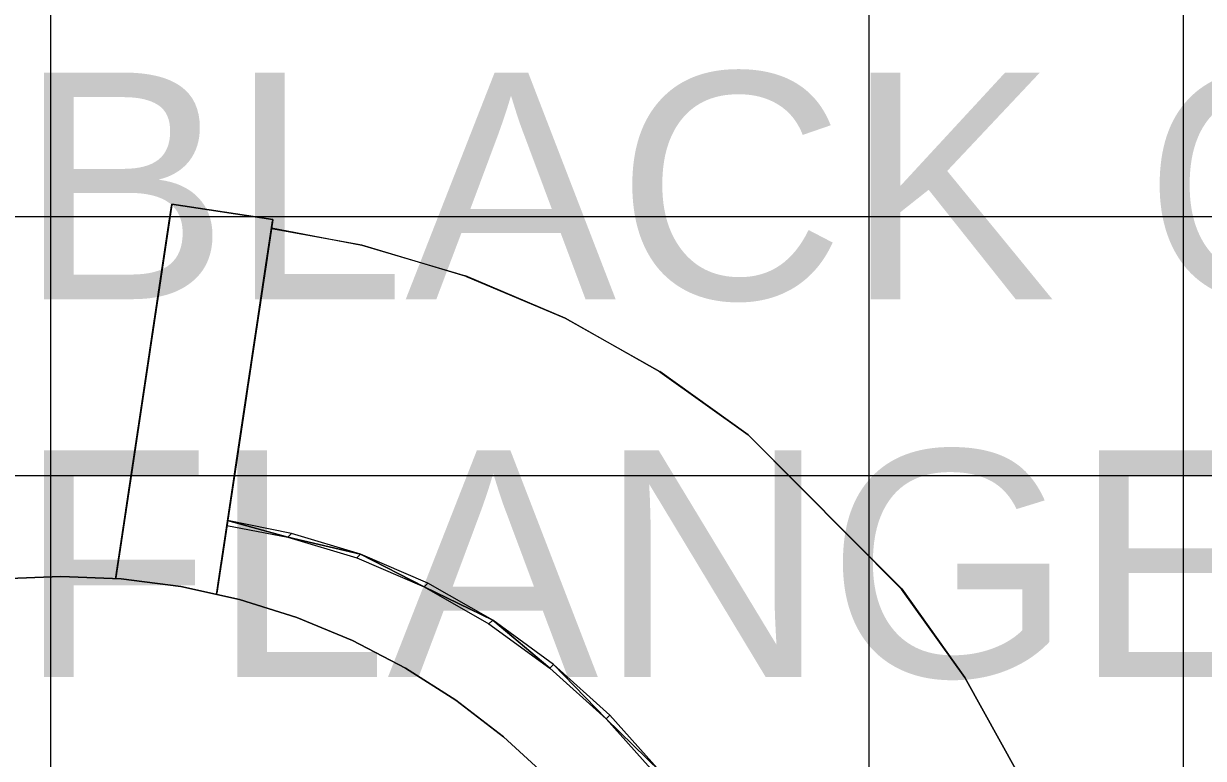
# Model space of a CAD drawing. Extents: x -566 to 72611, y -487 to 32334.
# Drawn here: x 192.74 to 205.76, y 277.02 to 285.13 of the extents above; entities that cross this region are included whole.
import ezdxf

# ---------------------------------------------------------------- set-up
doc = ezdxf.new("R2010")
doc.units = 0
doc.header["$LTSCALE"] = 0.5
doc.header["$MEASUREMENT"] = 0
doc.layers.add('Annotations', color=40, linetype='CONTINUOUS', lineweight=5)
doc.layers.add('ceilling', color=141, linetype='CONTINUOUS', lineweight=18)
doc.layers.add('floor', color=7, linetype='CONTINUOUS', lineweight=5, true_color=0xcfcfcf)
doc.layers.add('layout', color=7, linetype='CONTINUOUS', lineweight=5, true_color=0xcfcfcf)
doc.styles.get("Standard").update_dxf_attribs({"font": 'arial.ttf'})

msp = doc.modelspace()

# ---------------------------------------------------------------- hatches: boundary and pattern name
at = {"layer": 'floor'}
h = msp.add_hatch(dxfattribs=at)
h.set_pattern_fill('ANSI37', color=256, scale=100, angle=45)
h.set_pattern_definition([(90, (243.028, 267.632), (-12.5, 9e-16), []), (180, (243.028, 267.632), (-9e-16, -12.5), [])])
h.paths.add_polyline_path([(253.46925, 349.5), (154.11744, 349.5), (154.11744, 348.5), (101.14781, 348.5), (101.14781, 349.5), (0, 349.5), (0, 344.5), (36, 344.5, -0.33835703), (0, 308.66941), (0, 308.5), (0, 173.75), (253.46925, 173.75)])
h.paths.add_polyline_path([(36, 344.5), (0, 344.5), (0, 308.66941, 0.33835703)], flags=17)
h.paths.add_polyline_path([(253.46925, 173.75), (0, 173.75), (0, 173.74997), (0, 169.75), (253.46925, 169.75)])
h.paths.add_polyline_path([(253.46925, 169.75), (0, 169.75), (0, 149.21137), (36, 149.21137, -0.33835703), (0, 113.38078), (0, 113.21137), (0, 29.94998), (0, -5), (253.46925, -5)])
h.paths.add_polyline_path([(36, 149.21137), (0, 149.21137), (0, 113.38078, 0.33835703)], flags=17)
h.paths.add_polyline_path([(575.25, 169.75), (510, 169.75), (474.75, 169.75), (327.5, 169.75), (285.46925, 169.75), (285.46925, 165.75), (253.46925, 165.75), (253.46925, -5), (263.99725, -5), (263.99725, 95.99051), (287, 95.99051), (287, 97.5), (292, 97.5), (292, -5), (341.25, -5), (341.25, 13.02988), (341.25012, 15.02988), (346.24839, 15.02988, 0.36108524), (374.08728, 41.24999), (346.25012, 41.24999), (346.25012, 42.99999), (341.25, 42.99999), (341.25, 44.99999), (341.25, 97.5), (357.75, 97.5), (405.75, 97.5), (575.25, 97.5)])

# ---------------------------------------------------------------- linework, layer by layer
at = {"layer": 'ceilling'}
for p, q in [((202.06343, 349.5), (202.06343, 173.75)), ((0, 283), (533.5, 283))]:
    msp.add_line(p, q, dxfattribs=at)
at = {"layer": 'layout'}
for points in [[(194.37273, 283.13397, -67.34775), (194.37273, 283.13397, -67.34775), (194.35905, 283.04303, -67.56718), (194.22049, 282.11893, -67.56361)], [(194.23381, 282.20781, -67.42873), (194.23381, 282.20781, -67.42873), (194.37273, 283.13397, -67.34775), (194.22049, 282.11893, -67.56361)], [(194.24745, 282.29915, -67.29533), (194.24745, 282.29915, -67.29533), (194.37273, 283.13397, -67.34775), (194.23381, 282.20781, -67.42873)], [(194.3726, 283.13272, -67.30764), (194.3726, 283.13272, -67.30764), (194.37273, 283.13397, -67.34775), (194.24745, 282.29915, -67.29533)], [(194.37163, 283.12694, -67.2679), (194.37163, 283.12694, -67.2679), (194.3726, 283.13272, -67.30764), (194.24745, 282.29915, -67.29533)], [(194.26156, 282.39294, -67.16345), (194.26156, 282.39294, -67.16345), (194.37163, 283.12694, -67.2679), (194.24745, 282.29915, -67.29533)], [(194.3701, 283.11671, -67.22897), (194.3701, 283.11671, -67.22897), (194.37163, 283.12694, -67.2679), (194.26156, 282.39294, -67.16345)], [(194.36791, 283.10213, -67.19132), (194.36791, 283.10213, -67.19132), (194.3701, 283.11671, -67.22897), (194.26156, 282.39294, -67.16345)], [(194.36515, 283.08345, -67.15537), (194.36515, 283.08345, -67.15537), (194.36791, 283.10213, -67.19132), (194.26156, 282.39294, -67.16345)], [(194.26564, 282.41982, -67.12991), (194.26564, 282.41982, -67.12991), (194.36515, 283.08345, -67.15537), (194.26156, 282.39294, -67.16345)], [(194.36177, 283.06071, -67.12155), (194.36177, 283.06071, -67.12155), (194.36515, 283.08345, -67.15537), (194.26564, 282.41982, -67.12991)], [(194.27007, 282.44997, -67.099), (194.27007, 282.44997, -67.099), (194.36177, 283.06071, -67.12155), (194.26564, 282.41982, -67.12991)], [(194.35778, 283.03427, -67.09026), (194.35778, 283.03427, -67.09026), (194.36177, 283.06071, -67.12155), (194.27007, 282.44997, -67.099)], [(194.37273, 283.13397, -67.34775), (194.37273, 283.13397, -67.34775), (194.3726, 283.13272, -67.30764), (195.48704, 282.9667, -67.34775)], [(194.3459, 282.95501, -67.78764), (194.3459, 282.95501, -67.78764), (194.3331, 282.86976, -68.0091), (194.18266, 281.86711, -67.97672)], [(194.18266, 281.86711, -67.97672), (194.18266, 281.86711, -67.97672), (194.3459, 282.95501, -67.78764), (194.19484, 281.94847, -67.83765)], [(194.20751, 282.03248, -67.69993), (194.20751, 282.03248, -67.69993), (194.3459, 282.95501, -67.78764), (194.19484, 281.94847, -67.83765)], [(194.35905, 283.04303, -67.56718), (194.35905, 283.04303, -67.56718), (194.3459, 282.95501, -67.78764), (194.20751, 282.03248, -67.69993)], [(194.22049, 282.11893, -67.56361), (194.22049, 282.11893, -67.56361), (194.35905, 283.04303, -67.56718), (194.20751, 282.03248, -67.69993)], [(194.27511, 282.48315, -67.07101), (194.27511, 282.48315, -67.07101), (194.35778, 283.03427, -67.09026), (194.27007, 282.44997, -67.099)], [(194.35331, 283.0045, -67.06184), (194.35331, 283.0045, -67.06184), (194.35778, 283.03427, -67.09026), (194.27511, 282.48315, -67.07101)], [(194.2805, 282.51909, -67.0462), (194.2805, 282.51909, -67.0462), (194.35331, 283.0045, -67.06184), (194.27511, 282.48315, -67.07101)], [(194.3484, 282.97171, -67.03663), (194.3484, 282.97171, -67.03663), (194.35331, 283.0045, -67.06184), (194.2805, 282.51909, -67.0462)], [(194.28624, 282.55727, -67.0248), (194.28624, 282.55727, -67.0248), (194.3484, 282.97171, -67.03663), (194.2805, 282.51909, -67.0462)], [(194.3431, 282.9362, -67.01492), (194.3431, 282.9362, -67.01492), (194.3484, 282.97171, -67.03663), (194.28624, 282.55727, -67.0248)], [(194.2922, 282.59748, -67.00702), (194.2922, 282.59748, -67.00702), (194.3431, 282.9362, -67.01492), (194.28624, 282.55727, -67.0248)], [(194.33968, 282.91368, -67.00424), (194.33968, 282.91368, -67.00424), (194.3431, 282.9362, -67.01492), (194.2922, 282.59748, -67.00702)], [(195.48704, 282.9667, -67.34775), (195.48704, 282.9667, -67.34775), (195.33475, 281.9517, -67.56361), (195.47341, 282.87588, -67.56718)], [(195.34808, 282.04058, -67.42873), (195.34808, 282.04058, -67.42873), (195.33475, 281.9517, -67.56361), (195.48704, 282.9667, -67.34775)], [(195.36184, 282.13196, -67.29533), (195.36184, 282.13196, -67.29533), (195.34808, 282.04058, -67.42873), (195.48704, 282.9667, -67.34775)], [(195.48686, 282.96549, -67.30764), (195.48686, 282.96549, -67.30764), (195.36184, 282.13196, -67.29533), (195.48704, 282.9667, -67.34775)], [(195.48603, 282.95975, -67.2679), (195.48603, 282.95975, -67.2679), (195.36184, 282.13196, -67.29533), (195.48686, 282.96549, -67.30764)], [(195.37587, 282.22566, -67.16345), (195.37587, 282.22566, -67.16345), (195.36184, 282.13196, -67.29533), (195.48603, 282.95975, -67.2679)], [(195.4845, 282.94952, -67.22897), (195.4845, 282.94952, -67.22897), (195.37587, 282.22566, -67.16345), (195.48603, 282.95975, -67.2679)], [(195.4823, 282.93494, -67.19132), (195.4823, 282.93494, -67.19132), (195.37587, 282.22566, -67.16345), (195.4845, 282.94952, -67.22897)], [(195.47954, 282.91626, -67.15537), (195.47954, 282.91626, -67.15537), (195.37587, 282.22566, -67.16345), (195.4823, 282.93494, -67.19132)], [(195.3799, 282.25259, -67.12991), (195.3799, 282.25259, -67.12991), (195.37587, 282.22566, -67.16345), (195.47954, 282.91626, -67.15537)], [(195.47612, 282.89357, -67.12155), (195.47612, 282.89357, -67.12155), (195.3799, 282.25259, -67.12991), (195.47954, 282.91626, -67.15537)], [(194.3207, 282.78723, -68.23151), (194.3207, 282.78723, -68.23151), (194.30877, 282.70767, -68.45486), (194.14829, 281.6381, -68.40167)], [(194.15934, 281.71179, -68.25877), (194.15934, 281.71179, -68.25877), (194.3207, 282.78723, -68.23151), (194.14829, 281.6381, -68.40167)], [(194.17082, 281.78815, -68.11711), (194.17082, 281.78815, -68.11711), (194.3207, 282.78723, -68.23151), (194.15934, 281.71179, -68.25877)], [(194.3331, 282.86976, -68.0091), (194.3331, 282.86976, -68.0091), (194.3207, 282.78723, -68.23151), (194.17082, 281.78815, -68.11711)], [(194.18266, 281.86711, -67.97672), (194.18266, 281.86711, -67.97672), (194.3331, 282.86976, -68.0091), (194.17082, 281.78815, -68.11711)], [(194.29856, 282.63937, -66.99302), (194.29856, 282.63937, -66.99302), (194.33968, 282.91368, -67.00424), (194.2922, 282.59748, -67.00702)], [(194.33148, 282.85893, -66.983), (194.33148, 282.85893, -66.983), (194.33968, 282.91368, -67.00424), (194.29856, 282.63937, -66.99302)], [(194.30496, 282.68243, -66.98292), (194.30496, 282.68243, -66.98292), (194.33148, 282.85893, -66.983), (194.29856, 282.63937, -66.99302)], [(194.3249, 282.81501, -66.97688), (194.3249, 282.81501, -66.97688), (194.33148, 282.85893, -66.983), (194.30496, 282.68243, -66.98292)], [(194.31158, 282.72631, -66.97684), (194.31158, 282.72631, -66.97684), (194.3249, 282.81501, -66.97688), (194.30496, 282.68243, -66.98292)], [(194.31824, 282.77066, -66.97481), (194.31824, 282.77066, -66.97481), (194.3249, 282.81501, -66.97688), (194.31158, 282.72631, -66.97684)], [(195.46017, 282.78778, -67.78764), (195.46017, 282.78778, -67.78764), (195.29705, 281.69992, -67.97672), (195.44741, 282.70249, -68.00909)], [(195.3092, 281.78133, -67.83765), (195.3092, 281.78133, -67.83765), (195.29705, 281.69992, -67.97672), (195.46017, 282.78778, -67.78764)], [(195.32178, 281.86524, -67.69993), (195.32178, 281.86524, -67.69993), (195.3092, 281.78133, -67.83765), (195.46017, 282.78778, -67.78764)], [(195.47341, 282.87588, -67.56718), (195.47341, 282.87588, -67.56718), (195.32178, 281.86524, -67.69993), (195.46017, 282.78778, -67.78764)], [(195.33475, 281.9517, -67.56361), (195.33475, 281.9517, -67.56361), (195.32178, 281.86524, -67.69993), (195.47341, 282.87588, -67.56718)], [(195.38446, 282.28279, -67.099), (195.38446, 282.28279, -67.099), (195.3799, 282.25259, -67.12991), (195.47612, 282.89357, -67.12155)], [(195.47213, 282.86712, -67.09026), (195.47213, 282.86712, -67.09026), (195.38446, 282.28279, -67.099), (195.47612, 282.89357, -67.12155)], [(195.38946, 282.31601, -67.07101), (195.38946, 282.31601, -67.07101), (195.38446, 282.28279, -67.099), (195.47213, 282.86712, -67.09026)], [(195.46766, 282.83735, -67.06184), (195.46766, 282.83735, -67.06184), (195.38946, 282.31601, -67.07101), (195.47213, 282.86712, -67.09026)], [(195.39481, 282.35182, -67.0462), (195.39481, 282.35182, -67.0462), (195.38946, 282.31601, -67.07101), (195.46766, 282.83735, -67.06184)], [(195.46271, 282.80443, -67.03663), (195.46271, 282.80443, -67.03663), (195.39481, 282.35182, -67.0462), (195.46766, 282.83735, -67.06184)], [(195.40059, 282.39013, -67.0248), (195.40059, 282.39013, -67.0248), (195.39481, 282.35182, -67.0462), (195.46271, 282.80443, -67.03663)], [(195.45736, 282.76897, -67.01492), (195.45736, 282.76897, -67.01492), (195.40059, 282.39013, -67.0248), (195.46271, 282.80443, -67.03663)], [(195.47138, 282.86207, -67.09033), (195.47138, 282.86207, -67.09033), (195.47297, 282.87269, -67.06297), (196.47109, 282.68302, -67.41982)], [(194.30877, 282.70767, -68.45486), (194.30877, 282.70767, -68.45486), (194.29724, 282.63083, -68.6791), (194.13764, 281.56696, -68.54575)], [(194.14829, 281.6381, -68.40167), (194.14829, 281.6381, -68.40167), (194.30877, 282.70767, -68.45486), (194.13764, 281.56696, -68.54575)], [(195.44741, 282.70249, -68.00909), (195.44741, 282.70249, -68.00909), (195.28517, 281.62101, -68.11711), (195.43505, 282.62008, -68.23151)], [(195.29705, 281.69992, -67.97672), (195.29705, 281.69992, -67.97672), (195.28517, 281.62101, -68.11711), (195.44741, 282.70249, -68.00909)], [(195.4066, 282.43029, -67.00702), (195.4066, 282.43029, -67.00702), (195.40059, 282.39013, -67.0248), (195.45736, 282.76897, -67.01492)], [(195.45403, 282.74653, -67.00424), (195.45403, 282.74653, -67.00424), (195.4066, 282.43029, -67.00702), (195.45736, 282.76897, -67.01492)], [(195.41282, 282.47214, -66.99302), (195.41282, 282.47214, -66.99302), (195.4066, 282.43029, -67.00702), (195.45403, 282.74653, -67.00424)], [(195.44579, 282.69166, -66.983), (195.44579, 282.69166, -66.983), (195.41282, 282.47214, -66.99302), (195.45403, 282.74653, -67.00424)], [(195.41936, 282.51524, -66.98292), (195.41936, 282.51524, -66.98292), (195.41282, 282.47214, -66.99302), (195.44579, 282.69166, -66.983)], [(195.43921, 282.64774, -66.97688), (195.43921, 282.64774, -66.97688), (195.41936, 282.51524, -66.98292), (195.44579, 282.69166, -66.983)], [(195.45403, 282.74653, -67.00424), (195.45403, 282.74653, -67.00424), (195.45171, 282.73122, -66.99698), (195.44579, 282.69166, -66.983)], [(197.6133, 282.34218, -67.46316), (197.6133, 282.34218, -67.46316), (197.61132, 282.34055, -67.50339), (196.47109, 282.68302, -67.41982)], [(194.28611, 282.55688, -68.90421), (194.28611, 282.55688, -68.90421), (194.2755, 282.48587, -69.13013), (194.10665, 281.36069, -69.07613)], [(194.11743, 281.43257, -68.83732), (194.11743, 281.43257, -68.83732), (194.28611, 282.55688, -68.90421), (194.10665, 281.36069, -69.07613)], [(194.29724, 282.63083, -68.6791), (194.29724, 282.63083, -68.6791), (194.28611, 282.55688, -68.90421), (194.11743, 281.43257, -68.83732)], [(194.12734, 281.4984, -68.69098), (194.12734, 281.4984, -68.69098), (194.29724, 282.63083, -68.6791), (194.11743, 281.43257, -68.83732)], [(194.13764, 281.56696, -68.54575), (194.13764, 281.56696, -68.54575), (194.29724, 282.63083, -68.6791), (194.12734, 281.4984, -68.69098)], [(195.42308, 282.5404, -68.45486), (195.42308, 282.5404, -68.45486), (195.25199, 281.39981, -68.54575), (195.4116, 282.46369, -68.6791)], [(195.26269, 281.47091, -68.40167), (195.26269, 281.47091, -68.40167), (195.25199, 281.39981, -68.54575), (195.42308, 282.5404, -68.45486)], [(195.43505, 282.62008, -68.23151), (195.43505, 282.62008, -68.23151), (195.26269, 281.47091, -68.40167), (195.42308, 282.5404, -68.45486)], [(195.27369, 281.54464, -68.25877), (195.27369, 281.54464, -68.25877), (195.26269, 281.47091, -68.40167), (195.43505, 282.62008, -68.23151)], [(195.28517, 281.62101, -68.11711), (195.28517, 281.62101, -68.11711), (195.27369, 281.54464, -68.25877), (195.43505, 282.62008, -68.23151)], [(195.42593, 282.55916, -66.97684), (195.42593, 282.55916, -66.97684), (195.41936, 282.51524, -66.98292), (195.43921, 282.64774, -66.97688)], [(195.43259, 282.60351, -66.97481), (195.43259, 282.60351, -66.97481), (195.42593, 282.55916, -66.97684), (195.43921, 282.64774, -66.97688)], [(194.26524, 282.41762, -69.35687), (194.26524, 282.41762, -69.35687), (194.25551, 282.3523, -69.58437), (194.08653, 281.22638, -69.55508)], [(194.09639, 281.29192, -69.31577), (194.09639, 281.29192, -69.31577), (194.26524, 282.41762, -69.35687), (194.08653, 281.22638, -69.55508)], [(194.2755, 282.48587, -69.13013), (194.2755, 282.48587, -69.13013), (194.26524, 282.41762, -69.35687), (194.09639, 281.29192, -69.31577)], [(194.10665, 281.36069, -69.07613), (194.10665, 281.36069, -69.07613), (194.2755, 282.48587, -69.13013), (194.09639, 281.29192, -69.31577)], [(195.4116, 282.46369, -68.6791), (195.4116, 282.46369, -68.6791), (195.23183, 281.26538, -68.83732), (195.40051, 282.38969, -68.90421)], [(195.24169, 281.33126, -68.69098), (195.24169, 281.33126, -68.69098), (195.23183, 281.26538, -68.83732), (195.4116, 282.46369, -68.6791)], [(195.25199, 281.39981, -68.54575), (195.25199, 281.39981, -68.54575), (195.24169, 281.33126, -68.69098), (195.4116, 282.46369, -68.6791)], [(194.24604, 282.28948, -69.81377), (194.24604, 282.28948, -69.81377), (194.23828, 282.23775, -70.00895), (194.0707, 281.12098, -69.95543)], [(194.07859, 281.17327, -69.75571), (194.07859, 281.17327, -69.75571), (194.24604, 282.28948, -69.81377), (194.0707, 281.12098, -69.95543)], [(194.25551, 282.3523, -69.58437), (194.25551, 282.3523, -69.58437), (194.24604, 282.28948, -69.81377), (194.07859, 281.17327, -69.75571)], [(194.08653, 281.22638, -69.55508), (194.08653, 281.22638, -69.55508), (194.25551, 282.3523, -69.58437), (194.07859, 281.17327, -69.75571)], [(195.38981, 282.31859, -69.13014), (195.38981, 282.31859, -69.13014), (195.21065, 281.12468, -69.31577), (195.37964, 282.25043, -69.35687)], [(195.221, 281.19354, -69.07613), (195.221, 281.19354, -69.07613), (195.21065, 281.12468, -69.31577), (195.38981, 282.31859, -69.13014)], [(195.40051, 282.38969, -68.90421), (195.40051, 282.38969, -68.90421), (195.221, 281.19354, -69.07613), (195.38981, 282.31859, -69.13014)], [(195.23183, 281.26538, -68.83732), (195.23183, 281.26538, -68.83732), (195.221, 281.19354, -69.07613), (195.40051, 282.38969, -68.90421)], [(197.6133, 282.34218, -67.46316), (197.6133, 282.34218, -67.46316), (197.61412, 282.34033, -67.423), (198.71376, 281.87529, -67.49601)], [(194.22294, 282.13567, -70.40212), (194.22294, 282.13567, -70.40212), (194.21545, 282.08558, -70.59894), (194.04782, 280.96834, -70.55549)], [(194.05536, 281.01856, -70.35532), (194.05536, 281.01856, -70.35532), (194.22294, 282.13567, -70.40212), (194.04782, 280.96834, -70.55549)], [(194.23053, 282.18637, -70.20546), (194.23053, 282.18637, -70.20546), (194.22294, 282.13567, -70.40212), (194.05536, 281.01856, -70.35532)], [(194.06294, 281.06943, -70.1553), (194.06294, 281.06943, -70.1553), (194.23053, 282.18637, -70.20546), (194.05536, 281.01856, -70.35532)], [(194.23828, 282.23775, -70.00895), (194.23828, 282.23775, -70.00895), (194.23053, 282.18637, -70.20546), (194.06294, 281.06943, -70.1553)], [(194.0707, 281.12098, -69.95543), (194.0707, 281.12098, -69.95543), (194.23828, 282.23775, -70.00895), (194.06294, 281.06943, -70.1553)], [(195.36978, 282.18507, -69.58437), (195.36978, 282.18507, -69.58437), (195.19286, 281.00604, -69.75571), (195.3604, 282.12233, -69.81377)], [(195.20088, 281.05924, -69.55508), (195.20088, 281.05924, -69.55508), (195.19286, 281.00604, -69.75571), (195.36978, 282.18507, -69.58437)], [(195.37964, 282.25043, -69.35687), (195.37964, 282.25043, -69.35687), (195.20088, 281.05924, -69.55508), (195.36978, 282.18507, -69.58437)], [(195.21065, 281.12468, -69.31577), (195.21065, 281.12468, -69.31577), (195.20088, 281.05924, -69.55508), (195.37964, 282.25043, -69.35687)], [(194.20799, 282.03614, -70.7959), (194.20799, 282.03614, -70.7959), (194.20072, 281.98739, -70.99301), (194.03305, 280.86984, -70.95628)], [(194.04037, 280.91873, -70.75581), (194.04037, 280.91873, -70.75581), (194.20799, 282.03614, -70.7959), (194.03305, 280.86984, -70.95628)], [(194.21545, 282.08558, -70.59894), (194.21545, 282.08558, -70.59894), (194.20799, 282.03614, -70.7959), (194.04037, 280.91873, -70.75581)], [(194.04782, 280.96834, -70.55549), (194.04782, 280.96834, -70.55549), (194.21545, 282.08558, -70.59894), (194.04037, 280.91873, -70.75581)], [(195.34492, 282.01918, -70.20546), (195.34492, 282.01918, -70.20546), (195.16971, 280.85141, -70.35532), (195.33734, 281.96849, -70.40212)], [(195.17734, 280.90224, -70.1553), (195.17734, 280.90224, -70.1553), (195.16971, 280.85141, -70.35532), (195.34492, 282.01918, -70.20546)], [(195.35264, 282.07061, -70.00896), (195.35264, 282.07061, -70.00896), (195.17734, 280.90224, -70.1553), (195.34492, 282.01918, -70.20546)], [(195.18505, 280.95384, -69.95543), (195.18505, 280.95384, -69.95543), (195.17734, 280.90224, -70.1553), (195.35264, 282.07061, -70.00896)], [(195.3604, 282.12233, -69.81377), (195.3604, 282.12233, -69.81377), (195.18505, 280.95384, -69.95543), (195.35264, 282.07061, -70.00896)], [(195.19286, 281.00604, -69.75571), (195.19286, 281.00604, -69.75571), (195.18505, 280.95384, -69.95543), (195.3604, 282.12233, -69.81377)], [(183.09202, 281.88409, -69.73263), (204.82751, 260.14602, -69.72025), (204.82885, 260.14727, -69.73263)], [(194.0085, 280.70624, -95.81737), (194.0085, 280.70624, -95.81737), (194.18551, 281.88605, -96.16259), (194.0234, 280.80565, -96.34516)], [(194.17051, 281.78621, -95.63255), (194.17051, 281.78621, -95.63255), (194.18551, 281.88605, -96.16259), (194.0085, 280.70624, -95.81737)], [(194.18634, 281.89178, -71.38766), (194.18634, 281.89178, -71.38766), (194.17937, 281.84497, -71.58521), (194.01161, 280.72717, -71.55856)], [(194.01867, 280.77407, -71.35767), (194.01867, 280.77407, -71.35767), (194.18634, 281.89178, -71.38766), (194.01161, 280.72717, -71.55856)], [(194.19348, 281.93929, -71.19027), (194.19348, 281.93929, -71.19027), (194.18634, 281.89178, -71.38766), (194.01867, 280.77407, -71.35767)], [(194.02577, 280.82161, -71.1569), (194.02577, 280.82161, -71.1569), (194.19348, 281.93929, -71.19027), (194.01867, 280.77407, -71.35767)], [(194.03813, 280.90384, -96.8737), (194.03813, 280.90384, -96.8737), (194.0234, 280.80565, -96.34516), (194.20024, 281.98441, -96.69225)], [(194.18551, 281.88605, -96.16259), (194.18551, 281.88605, -96.16259), (194.20024, 281.98441, -96.69225), (194.0234, 280.80565, -96.34516)], [(194.20072, 281.98739, -70.99301), (194.20072, 281.98739, -70.99301), (194.19348, 281.93929, -71.19027), (194.02577, 280.82161, -71.1569)], [(194.03305, 280.86984, -70.95628), (194.03305, 280.86984, -70.95628), (194.20072, 281.98739, -70.99301), (194.02577, 280.82161, -71.1569)], [(195.32976, 281.91831, -70.59894), (195.32976, 281.91831, -70.59894), (195.15472, 280.75158, -70.75581), (195.32239, 281.86895, -70.7959)], [(195.16221, 280.80115, -70.55549), (195.16221, 280.80115, -70.55549), (195.15472, 280.75158, -70.75581), (195.32976, 281.91831, -70.59894)], [(195.33734, 281.96849, -70.40212), (195.33734, 281.96849, -70.40212), (195.16221, 280.80115, -70.55549), (195.32976, 281.91831, -70.59894)], [(195.16971, 280.85141, -70.35532), (195.16971, 280.85141, -70.35532), (195.16221, 280.80115, -70.55549), (195.33734, 281.96849, -70.40212)], [(199.75849, 281.2884, -67.51794), (199.75849, 281.2884, -67.51794), (199.75665, 281.28661, -67.55817), (198.71376, 281.87529, -67.49601)], [(193.99338, 280.60568, -95.28979), (193.99338, 280.60568, -95.28979), (194.17051, 281.78621, -95.63255), (194.0085, 280.70624, -95.81737)], [(194.15539, 281.6853, -95.10271), (194.15539, 281.6853, -95.10271), (194.17051, 281.78621, -95.63255), (193.99338, 280.60568, -95.28979)], [(194.1724, 281.79885, -71.78289), (194.1724, 281.79885, -71.78289), (194.16565, 281.75338, -71.98071), (193.99785, 280.63545, -71.9604)], [(194.00473, 280.68096, -71.75961), (194.00473, 280.68096, -71.75961), (194.1724, 281.79885, -71.78289), (193.99785, 280.63545, -71.9604)], [(194.16565, 281.75338, -71.98071), (194.16565, 281.75338, -71.98071), (194.15885, 281.70847, -72.17908), (193.99785, 280.63545, -71.9604)], [(194.17937, 281.84497, -71.58521), (194.17937, 281.84497, -71.58521), (194.1724, 281.79885, -71.78289), (194.00473, 280.68096, -71.75961)], [(194.01161, 280.72717, -71.55856), (194.01161, 280.72717, -71.55856), (194.17937, 281.84497, -71.58521), (194.00473, 280.68096, -71.75961)], [(195.30779, 281.77201, -71.19027), (195.30779, 281.77201, -71.19027), (195.13302, 280.60692, -71.35767), (195.30074, 281.72459, -71.38766)], [(195.14017, 280.65442, -71.1569), (195.14017, 280.65442, -71.1569), (195.13302, 280.60692, -71.35767), (195.30779, 281.77201, -71.19027)], [(195.15248, 280.7367, -96.8737), (195.15248, 280.7367, -96.8737), (195.31459, 281.81727, -96.69225), (195.13771, 280.63837, -96.34516)], [(195.2999, 281.71886, -96.16259), (195.2999, 281.71886, -96.16259), (195.13771, 280.63837, -96.34516), (195.31459, 281.81727, -96.69225)], [(195.31503, 281.82011, -70.99301), (195.31503, 281.82011, -70.99301), (195.14017, 280.65442, -71.1569), (195.30779, 281.77201, -71.19027)], [(195.1474, 280.7027, -70.95628), (195.1474, 280.7027, -70.95628), (195.14017, 280.65442, -71.1569), (195.31503, 281.82011, -70.99301)], [(195.32239, 281.86895, -70.7959), (195.32239, 281.86895, -70.7959), (195.1474, 280.7027, -70.95628), (195.31503, 281.82011, -70.99301)], [(195.15472, 280.75158, -70.75581), (195.15472, 280.75158, -70.75581), (195.1474, 280.7027, -70.95628), (195.32239, 281.86895, -70.7959)], [(194.15885, 281.70847, -72.17908), (194.15885, 281.70847, -72.17908), (194.123, 281.46954, -73.24213), (193.96195, 280.39639, -73.02425)], [(193.99785, 280.63545, -71.9604), (193.99785, 280.63545, -71.9604), (194.15885, 281.70847, -72.17908), (193.96195, 280.39639, -73.02425)], [(193.97816, 280.50399, -94.76241), (193.97816, 280.50399, -94.76241), (194.15539, 281.6853, -95.10271), (193.99338, 280.60568, -95.28979)], [(194.14005, 281.58305, -94.5731), (194.14005, 281.58305, -94.5731), (194.15539, 281.6853, -95.10271), (193.97816, 280.50399, -94.76241)], [(194.123, 281.46954, -73.24213), (194.123, 281.46954, -73.24213), (194.15885, 281.70847, -72.17908), (194.01832, 280.77182, -76.34729)], [(195.10773, 280.43853, -95.28979), (195.10773, 280.43853, -95.28979), (195.12285, 280.5391, -95.81737), (195.28487, 281.61907, -95.63255)], [(195.2697, 281.51802, -95.10271), (195.2697, 281.51802, -95.10271), (195.10773, 280.43853, -95.28979), (195.28487, 281.61907, -95.63255)], [(195.2868, 281.63166, -71.78289), (195.2868, 281.63166, -71.78289), (195.1122, 280.4683, -71.9604), (195.27991, 281.58615, -71.98071)], [(195.11899, 280.51373, -71.75961), (195.11899, 280.51373, -71.75961), (195.1122, 280.4683, -71.9604), (195.2868, 281.63166, -71.78289)], [(195.29372, 281.67783, -71.58521), (195.29372, 281.67783, -71.58521), (195.11899, 280.51373, -71.75961), (195.2868, 281.63166, -71.78289)], [(195.12601, 280.55998, -71.55856), (195.12601, 280.55998, -71.55856), (195.11899, 280.51373, -71.75961), (195.29372, 281.67783, -71.58521)], [(195.12285, 280.5391, -95.81737), (195.12285, 280.5391, -95.81737), (195.13771, 280.63837, -96.34516), (195.2999, 281.71886, -96.16259)], [(195.28487, 281.61907, -95.63255), (195.28487, 281.61907, -95.63255), (195.12285, 280.5391, -95.81737), (195.2999, 281.71886, -96.16259)], [(195.30074, 281.72459, -71.38766), (195.30074, 281.72459, -71.38766), (195.12601, 280.55998, -71.55856), (195.29372, 281.67783, -71.58521)], [(195.13302, 280.60692, -71.35767), (195.13302, 280.60692, -71.35767), (195.12601, 280.55998, -71.55856), (195.30074, 281.72459, -71.38766)], [(193.96273, 280.40096, -94.23525), (193.96273, 280.40096, -94.23525), (194.14005, 281.58305, -94.5731), (193.97816, 280.50399, -94.76241)], [(194.12449, 281.47963, -94.04369), (194.12449, 281.47963, -94.04369), (194.14005, 281.58305, -94.5731), (193.96273, 280.40096, -94.23525)], [(195.27316, 281.54119, -72.17908), (195.27316, 281.54119, -72.17908), (195.07634, 280.2292, -73.02425), (195.23735, 281.30239, -73.24213)], [(195.1122, 280.4683, -71.9604), (195.1122, 280.4683, -71.9604), (195.07634, 280.2292, -73.02425), (195.27316, 281.54119, -72.17908)], [(195.09247, 280.33671, -94.76241), (195.09247, 280.33671, -94.76241), (195.10773, 280.43853, -95.28979), (195.2697, 281.51802, -95.10271)], [(195.2544, 281.4159, -94.5731), (195.2544, 281.4159, -94.5731), (195.09247, 280.33671, -94.76241), (195.2697, 281.51802, -95.10271)], [(195.27991, 281.58615, -71.98071), (195.27991, 281.58615, -71.98071), (195.1122, 280.4683, -71.9604), (195.27316, 281.54119, -72.17908)], [(194.123, 281.46954, -73.24213), (194.123, 281.46954, -73.24213), (194.01832, 280.77182, -76.34729), (193.85674, 279.6947, -76.14727)], [(193.96195, 280.39639, -73.02425), (193.96195, 280.39639, -73.02425), (194.123, 281.46954, -73.24213), (193.85674, 279.6947, -76.14727)], [(193.93126, 280.19137, -93.18159), (193.93126, 280.19137, -93.18159), (194.10879, 281.37497, -93.5145), (193.94708, 280.29677, -93.70831)], [(194.09293, 281.26909, -92.98553), (194.09293, 281.26909, -92.98553), (194.10879, 281.37497, -93.5145), (193.93126, 280.19137, -93.18159)], [(193.94708, 280.29677, -93.70831), (193.94708, 280.29677, -93.70831), (194.12449, 281.47963, -94.04369), (193.96273, 280.40096, -94.23525)], [(194.10879, 281.37497, -93.5145), (194.10879, 281.37497, -93.5145), (194.12449, 281.47963, -94.04369), (193.94708, 280.29677, -93.70831)], [(195.077, 280.23373, -94.23525), (195.077, 280.23373, -94.23525), (195.09247, 280.33671, -94.76241), (195.2544, 281.4159, -94.5731)], [(195.23888, 281.31245, -94.04369), (195.23888, 281.31245, -94.04369), (195.077, 280.23373, -94.23525), (195.2544, 281.4159, -94.5731)], [(193.91522, 280.08463, -92.65508), (193.91522, 280.08463, -92.65508), (194.09293, 281.26909, -92.98553), (193.93126, 280.19137, -93.18159)], [(194.07688, 281.16201, -92.45678), (194.07688, 281.16201, -92.45678), (194.09293, 281.26909, -92.98553), (193.91522, 280.08463, -92.65508)], [(195.23735, 281.30239, -73.24213), (195.23735, 281.30239, -73.24213), (194.97105, 279.52743, -76.14727), (195.13271, 280.60463, -76.3473)], [(195.07634, 280.2292, -73.02425), (195.07634, 280.2292, -73.02425), (194.97105, 279.52743, -76.14727), (195.23735, 281.30239, -73.24213)], [(195.06135, 280.12954, -93.70831), (195.06135, 280.12954, -93.70831), (195.077, 280.23373, -94.23525), (195.23888, 281.31245, -94.04369)], [(195.23888, 281.31245, -94.04369), (195.23888, 281.31245, -94.04369), (195.06135, 280.12954, -93.70831), (195.22319, 281.20778, -93.5145)], [(199.75849, 281.2884, -67.51794), (199.75849, 281.2884, -67.51794), (199.75825, 281.28691, -67.47775), (200.73372, 280.58895, -67.52867)], [(193.89904, 279.97682, -92.1288), (193.89904, 279.97682, -92.1288), (194.07688, 281.16201, -92.45678), (193.91522, 280.08463, -92.65508)], [(194.06066, 281.05372, -91.92825), (194.06066, 281.05372, -91.92825), (194.07688, 281.16201, -92.45678), (193.89904, 279.97682, -92.1288)], [(195.02957, 279.91749, -92.65508), (195.02957, 279.91749, -92.65508), (195.04557, 280.02409, -93.18158), (195.20728, 281.10195, -92.98553)], [(195.19123, 280.99487, -92.45678), (195.19123, 280.99487, -92.45678), (195.02957, 279.91749, -92.65508), (195.20728, 281.10195, -92.98553)], [(195.04557, 280.02409, -93.18158), (195.04557, 280.02409, -93.18158), (195.06135, 280.12954, -93.70831), (195.22319, 281.20778, -93.5145)], [(195.20728, 281.10195, -92.98553), (195.20728, 281.10195, -92.98553), (195.04557, 280.02409, -93.18158), (195.22319, 281.20778, -93.5145)], [(193.88269, 279.86779, -91.60274), (193.88269, 279.86779, -91.60274), (194.06066, 281.05372, -91.92825), (193.89904, 279.97682, -92.1288)], [(194.04414, 280.94418, -91.39996), (194.04414, 280.94418, -91.39996), (194.06066, 281.05372, -91.92825), (193.88269, 279.86779, -91.60274)], [(195.01339, 279.80967, -92.1288), (195.01339, 279.80967, -92.1288), (195.02957, 279.91749, -92.65508), (195.19123, 280.99487, -92.45678)], [(195.17493, 280.88649, -91.92825), (195.17493, 280.88649, -91.92825), (195.01339, 279.80967, -92.1288), (195.19123, 280.99487, -92.45678)], [(193.84937, 279.64569, -90.54951), (193.84937, 279.64569, -90.54951), (194.02757, 280.83347, -90.87189), (193.86616, 279.75756, -91.07691)], [(194.01082, 280.72191, -90.34601), (194.01082, 280.72191, -90.34601), (194.02757, 280.83347, -90.87189), (193.84937, 279.64569, -90.54951)], [(193.86616, 279.75756, -91.07691), (193.86616, 279.75756, -91.07691), (194.04414, 280.94418, -91.39996), (193.88269, 279.86779, -91.60274)], [(194.02757, 280.83347, -90.87189), (194.02757, 280.83347, -90.87189), (194.04414, 280.94418, -91.39996), (193.86616, 279.75756, -91.07691)], [(194.99709, 279.7006, -91.60274), (194.99709, 279.7006, -91.60274), (195.01339, 279.80967, -92.1288), (195.17493, 280.88649, -91.92825)], [(195.15853, 280.77699, -91.39996), (195.15853, 280.77699, -91.39996), (194.99709, 279.7006, -91.60274), (195.17493, 280.88649, -91.92825)], [(194.01832, 280.77182, -76.34729), (194.01832, 280.77182, -76.34729), (193.91719, 280.09753, -79.9634), (193.75425, 279.01174, -79.80917)], [(193.85674, 279.6947, -76.14727), (193.85674, 279.6947, -76.14727), (194.01832, 280.77182, -76.34729), (193.75425, 279.01174, -79.80917)], [(193.83215, 279.53132, -89.99577), (193.83215, 279.53132, -89.99577), (194.01082, 280.72191, -90.34601), (193.84937, 279.64569, -90.54951)], [(193.99394, 280.60943, -89.80136), (193.99394, 280.60943, -89.80136), (194.01082, 280.72191, -90.34601), (193.83215, 279.53132, -89.99577)], [(194.98047, 279.59029, -91.07691), (194.98047, 279.59029, -91.07691), (194.99709, 279.7006, -91.60274), (195.15853, 280.77699, -91.39996)], [(195.14196, 280.66629, -90.87189), (195.14196, 280.66629, -90.87189), (194.98047, 279.59029, -91.07691), (195.15853, 280.77699, -91.39996)], [(193.81615, 279.42402, -89.4389), (193.81615, 279.42402, -89.4389), (193.99394, 280.60943, -89.80136), (193.83215, 279.53132, -89.99577)], [(193.97821, 280.50464, -89.25737), (193.97821, 280.50464, -89.25737), (193.99394, 280.60943, -89.80136), (193.81615, 279.42402, -89.4389)], [(193.96195, 280.39639, -73.02425), (193.96195, 280.39639, -73.02425), (193.85674, 279.6947, -76.14727), (193.99785, 280.63545, -71.9604)], [(195.13271, 280.60463, -76.3473), (195.13271, 280.60463, -76.3473), (194.8686, 278.84459, -79.80917), (195.0315, 279.93026, -79.9634)], [(194.97105, 279.52743, -76.14727), (194.97105, 279.52743, -76.14727), (194.8686, 278.84459, -79.80917), (195.13271, 280.60463, -76.3473)], [(194.96368, 279.47842, -90.54951), (194.96368, 279.47842, -90.54951), (194.98047, 279.59029, -91.07691), (195.14196, 280.66629, -90.87189)], [(195.12517, 280.55476, -90.34601), (195.12517, 280.55476, -90.34601), (194.96368, 279.47842, -90.54951), (195.14196, 280.66629, -90.87189)], [(202.42688, 278.89017, -67.51612), (202.42688, 278.89017, -67.51612), (200.73372, 280.58895, -67.52867), (202.42548, 278.88985, -67.47594)], [(193.80111, 279.32406, -88.8808), (193.80111, 279.32406, -88.8808), (193.97821, 280.50464, -89.25737), (193.81615, 279.42402, -89.4389)], [(193.96361, 280.407, -88.71218), (193.96361, 280.407, -88.71218), (193.97821, 280.50464, -89.25737), (193.80111, 279.32406, -88.8808)], [(194.93041, 279.25679, -89.4389), (194.93041, 279.25679, -89.4389), (194.94654, 279.36413, -89.99577), (195.1083, 280.44228, -89.80136)], [(195.0926, 280.33745, -89.25737), (195.0926, 280.33745, -89.25737), (194.93041, 279.25679, -89.4389), (195.1083, 280.44228, -89.80136)], [(194.94654, 279.36413, -89.99577), (194.94654, 279.36413, -89.99577), (194.96368, 279.47842, -90.54951), (195.12517, 280.55476, -90.34601)], [(195.1083, 280.44228, -89.80136), (195.1083, 280.44228, -89.80136), (194.94654, 279.36413, -89.99577), (195.12517, 280.55476, -90.34601)], [(193.77446, 279.14631, -87.76123), (193.77446, 279.14631, -87.76123), (193.94998, 280.31653, -88.16586), (193.78722, 279.23143, -88.32154)], [(193.93753, 280.23335, -87.61851), (193.93753, 280.23335, -87.61851), (193.94998, 280.31653, -88.16586), (193.77446, 279.14631, -87.76123)], [(193.78722, 279.23143, -88.32154), (193.78722, 279.23143, -88.32154), (193.96361, 280.407, -88.71218), (193.80111, 279.32406, -88.8808)], [(193.94998, 280.31653, -88.16586), (193.94998, 280.31653, -88.16586), (193.96361, 280.407, -88.71218), (193.78722, 279.23143, -88.32154)], [(194.91551, 279.15687, -88.8808), (194.91551, 279.15687, -88.8808), (194.93041, 279.25679, -89.4389), (195.0926, 280.33745, -89.25737)], [(195.07788, 280.23977, -88.71218), (195.07788, 280.23977, -88.71218), (194.91551, 279.15687, -88.8808), (195.0926, 280.33745, -89.25737)], [(193.76276, 279.06843, -87.19993), (193.76276, 279.06843, -87.19993), (193.93753, 280.23335, -87.61851), (193.77446, 279.14631, -87.76123)], [(193.92609, 280.15729, -87.07021), (193.92609, 280.15729, -87.07021), (193.93753, 280.23335, -87.61851), (193.76276, 279.06843, -87.19993)], [(194.90157, 279.06428, -88.32154), (194.90157, 279.06428, -88.32154), (194.91551, 279.15687, -88.8808), (195.07788, 280.23977, -88.71218)], [(195.06437, 280.14934, -88.16586), (195.06437, 280.14934, -88.16586), (194.90157, 279.06428, -88.32154), (195.07788, 280.23977, -88.71218)], [(193.75219, 278.99806, -86.63776), (193.75219, 278.99806, -86.63776), (193.92609, 280.15729, -87.07021), (193.76276, 279.06843, -87.19993)], [(193.91579, 280.08856, -86.52105), (193.91579, 280.08856, -86.52105), (193.92609, 280.15729, -87.07021), (193.75219, 278.99806, -86.63776)], [(194.87711, 278.90129, -87.19993), (194.87711, 278.90129, -87.19993), (194.88877, 278.97903, -87.76122), (195.05184, 280.06607, -87.61851)], [(195.04048, 279.9901, -87.07021), (195.04048, 279.9901, -87.07021), (194.87711, 278.90129, -87.19993), (195.05184, 280.06607, -87.61851)], [(194.88877, 278.97903, -87.76122), (194.88877, 278.97903, -87.76122), (194.90157, 279.06428, -88.32154), (195.06437, 280.14934, -88.16586)], [(195.05184, 280.06607, -87.61851), (195.05184, 280.06607, -87.61851), (194.88877, 278.97903, -87.76122), (195.06437, 280.14934, -88.16586)], [(194.86654, 278.83092, -86.63776), (194.86654, 278.83092, -86.63776), (194.87711, 278.90129, -87.19993), (195.04048, 279.9901, -87.07021)], [(195.03014, 279.92141, -86.52105), (195.03014, 279.92141, -86.52105), (194.86654, 278.83092, -86.63776), (195.04048, 279.9901, -87.07021)], [(194.98047, 279.59029, -91.07691), (194.98047, 279.59029, -91.07691), (195.65332, 279.46266, -77.42431), (194.98878, 279.64545, -91.33982)], [(195.69407, 279.50322, -76.53475), (195.69407, 279.50322, -76.53475), (194.98878, 279.64545, -91.33982), (195.65332, 279.46266, -77.42431)], [(195.69407, 279.50322, -76.53475), (195.69407, 279.50322, -76.53475), (195.65332, 279.46266, -77.42431), (196.45546, 279.27453, -76.55921)], [(196.41471, 279.23397, -77.44877), (196.41471, 279.23397, -77.44877), (196.45546, 279.27453, -76.55921), (195.65332, 279.46266, -77.42431)], [(196.41471, 279.23397, -77.44877), (196.41471, 279.23397, -77.44877), (197.15858, 278.91317, -77.46822), (196.45546, 279.27453, -76.55921)], [(197.19933, 278.95374, -76.57867), (197.19933, 278.95374, -76.57867), (196.45546, 279.27453, -76.55921), (197.15858, 278.91317, -77.46822)], [(192.48122, 279.00019, -80.51045), (192.48122, 279.00019, -80.51045), (192.48122, 279.00019, -79.38364), (193.14761, 279.02959, -80.51045)], [(193.14761, 279.02959, -79.38364), (193.14761, 279.02959, -79.38364), (193.14761, 279.02959, -80.51045), (192.48122, 279.00019, -79.38364)], [(193.81297, 279.00138, -80.51045), (193.81297, 279.00138, -80.51045), (193.14761, 279.02959, -80.51045), (193.81297, 279.00138, -79.38364)], [(193.14761, 279.02959, -79.38364), (193.14761, 279.02959, -79.38364), (193.81297, 279.00138, -79.38364), (193.14761, 279.02959, -80.51045)], [(194.47214, 278.91569, -80.51045), (194.47214, 278.91569, -80.51045), (193.81297, 279.00138, -80.51045), (194.47214, 278.91569, -79.38364)], [(193.81297, 279.00138, -79.38364), (193.81297, 279.00138, -79.38364), (194.47214, 278.91569, -79.38364), (193.81297, 279.00138, -80.51045)], [(195.12044, 278.77327, -80.51045), (195.12044, 278.77327, -80.51045), (194.47214, 278.91569, -80.51045), (195.12044, 278.77327, -79.38364)], [(194.47214, 278.91569, -79.38364), (194.47214, 278.91569, -79.38364), (195.12044, 278.77327, -79.38364), (194.47214, 278.91569, -80.51045)], [(197.19933, 278.95374, -76.57867), (197.19933, 278.95374, -76.57867), (197.15858, 278.91317, -77.46822), (197.91335, 278.54613, -76.5928)], [(197.8726, 278.50557, -77.48236), (197.8726, 278.50557, -77.48236), (197.91335, 278.54613, -76.5928), (197.15858, 278.91317, -77.46822)], [(202.42688, 278.89017, -67.51612), (202.42688, 278.89017, -67.51612), (203.12299, 277.91277, -67.49301), (202.42539, 278.88821, -67.55636)], [(195.75281, 278.57505, -80.51045), (195.75281, 278.57505, -80.51045), (195.12044, 278.77327, -80.51045), (195.75281, 278.57505, -79.38364)], [(195.12044, 278.77327, -79.38364), (195.12044, 278.77327, -79.38364), (195.75281, 278.57505, -79.38364), (195.12044, 278.77327, -80.51045)], [(196.36461, 278.32258, -80.51045), (196.36461, 278.32258, -80.51045), (195.75281, 278.57505, -80.51045), (196.36461, 278.32258, -79.38364)], [(195.75281, 278.57505, -79.38364), (195.75281, 278.57505, -79.38364), (196.36461, 278.32258, -79.38364), (195.75281, 278.57505, -80.51045)], [(197.8726, 278.50557, -77.48236), (197.8726, 278.50557, -77.48236), (198.545, 278.01796, -77.49094), (197.91335, 278.54613, -76.5928)], [(198.58575, 278.05852, -76.60138), (198.58575, 278.05852, -76.60138), (197.91335, 278.54613, -76.5928), (198.545, 278.01796, -77.49094)], [(196.95131, 278.01779, -80.51045), (196.95131, 278.01779, -80.51045), (196.36461, 278.32258, -80.51045), (196.95131, 278.01779, -79.38364)], [(196.36461, 278.32258, -79.38364), (196.36461, 278.32258, -79.38364), (196.95131, 278.01779, -79.38364), (196.36461, 278.32258, -80.51045)], [(197.50835, 277.66286, -80.51045), (197.50835, 277.66286, -80.51045), (196.95131, 278.01779, -80.51045), (197.50835, 277.66286, -79.38364)], [(196.95131, 278.01779, -79.38364), (196.95131, 278.01779, -79.38364), (197.50835, 277.66286, -79.38364), (196.95131, 278.01779, -80.51045)], [(198.545, 278.01796, -77.49094), (198.545, 278.01796, -77.49094), (199.16469, 277.45838, -77.4938), (198.58575, 278.05852, -76.60138)], [(199.20552, 277.49902, -76.60426), (199.20552, 277.49902, -76.60426), (198.58575, 278.05852, -76.60138), (199.16469, 277.45838, -77.4938)], [(203.70633, 276.86644, -67.45901), (203.70633, 276.86644, -67.45901), (203.12299, 277.91277, -67.49301), (203.70424, 276.86699, -67.41885)], [(198.03177, 277.26055, -80.51045), (198.03177, 277.26055, -80.51045), (197.50835, 277.66286, -80.51045), (198.03177, 277.26055, -79.38364)], [(197.50835, 277.66286, -79.38364), (197.50835, 277.66286, -79.38364), (198.03177, 277.26055, -79.38364), (197.50835, 277.66286, -80.51045)], [(199.20552, 277.49902, -76.60426), (199.20552, 277.49902, -76.60426), (199.16469, 277.45838, -77.4938), (199.76212, 276.87668, -76.60138)], [(199.16469, 277.45838, -77.4938), (199.16469, 277.45838, -77.4938), (199.76212, 276.87668, -76.60138), (199.72137, 276.83612, -77.49094)], [(198.51748, 276.81377, -80.51045), (198.51748, 276.81377, -80.51045), (198.03177, 277.26055, -80.51045), (198.51748, 276.81377, -79.38364)], [(198.03177, 277.26055, -79.38364), (198.03177, 277.26055, -79.38364), (198.51748, 276.81377, -79.38364), (198.03177, 277.26055, -80.51045)]]:
    msp.add_3dface(points, dxfattribs=at)

# ---------------------------------------------------------------- texts
at = {"layer": 'Annotations', "insert": (192.67638, 284.58635, 34), "char_height": 2.5, "attachment_point": 1}
msp.add_mtext_dynamic_manual_height_columns('{\\fHelvetica|b0|i0|c0|p2;BLACK GAS PIPE W/ FLANGES (TYP.)}', width=49.0944694, gutter_width=12.5, heights=[0], dxfattribs=at)

doc.saveas('drawing.dxf')
